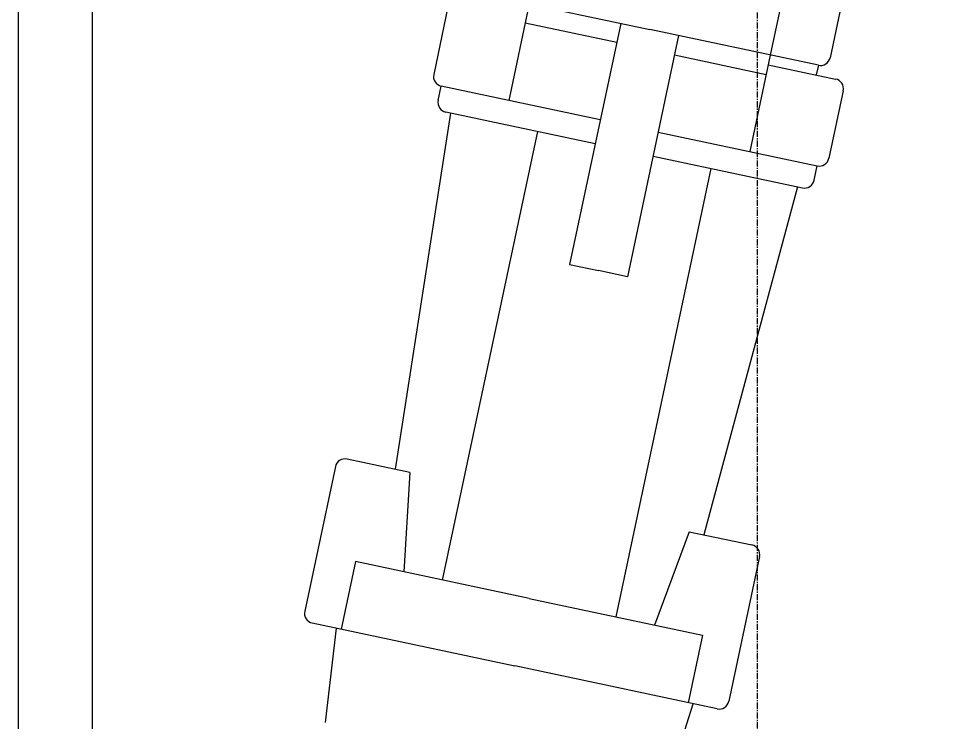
# Model space of a CAD drawing. Extents: x -668440 to 1010955, y -1678500 to 210463.
# Drawn here: x -487786 to -485911, y -899567 to -898138 of the extents above; entities that cross this region are included whole.
import ezdxf

# ---------------------------------------------------------------- set-up
doc = ezdxf.new("R2010")
doc.units = 0
doc.header["$MEASUREMENT"] = 0
doc.linetypes.add('CENTER', pattern=[2, 1.25, -0.25, 0.25, -0.25])
doc.layers.get('0').update_dxf_attribs({"color": 3, "linetype": 'CONTINUOUS'})
for name, color, linetype in [('100', 5, 'CENTER'), ('COL_H-300x305x15x15x13', 7, 'CONTINUOUS'), ('注記', 3, 'CONTINUOUS')]:
    doc.layers.add(name, color=color, linetype=linetype)

# ---------------------------------------------------------------- blocks, each defined once
blk = doc.blocks.new('tc02')
at = {"layer": '注記', "color": 4, "linetype": 'Continuous'}
for p, q in [((-18565.46, 32787.62), (-18565.46, 32677.62)), ((-18577.46, 32765.62), (-18577.46, 32675.62)), ((-18637.46, 32675.62), (-18602.46, 32675.62)), ((-18627.46, 32675.62), (-18627.46, 32655.62)), ((-18608.46, 32675.62), (-18608.46, 32625.62)), ((-18567.46, 32675.62), (-18602.46, 32675.62)), ((-18596.46, 32675.62), (-18596.46, 32625.62)), ((-18577.46, 32675.62), (-18577.46, 32655.62)), ((-18567.46, 32675.62), (-18567.46, 32673.62)), ((-18577.46, 32673.62), (-18563.46, 32673.62)), ((-18643.46, 32671.62), (-18643.46, 32657.62)), ((-18608.46, 32671.62), (-18627.46, 32671.62)), ((-18596.46, 32671.62), (-18577.46, 32671.62)), ((-18561.46, 32671.62), (-18561.46, 32657.62)), ((-18608.46, 32655.62), (-18641.46, 32655.62)), ((-18641.46, 32652.62), (-18641.46, 32655.62)), ((-18596.46, 32655.62), (-18563.46, 32655.62)), ((-18563.46, 32652.62), (-18563.46, 32655.62)), ((-18608.46, 32650.62), (-18639.46, 32650.62)), ((-18638.46, 32650.62), (-18634.46, 32577.62)), ((-18620.46, 32650.62), (-18620.46, 32557.62)), ((-18596.46, 32650.62), (-18565.46, 32650.62)), ((-18584.46, 32650.62), (-18584.46, 32557.62)), ((-18566.46, 32650.62), (-18570.46, 32577.62)), ((-18608.46, 32625.62), (-18602.46, 32625.62)), ((-18596.46, 32625.62), (-18602.46, 32625.62)), ((-18631.46, 32577.62), (-18644.46, 32577.62)), ((-18631.46, 32577.62), (-18628.46, 32557.62)), ((-18573.46, 32577.62), (-18576.46, 32557.62)), ((-18573.46, 32577.62), (-18560.46, 32577.62)), ((-18646.46, 32575.62), (-18646.46, 32545.62)), ((-18558.46, 32575.62), (-18558.46, 32545.62)), ((-18602.46, 32557.62), (-18638.46, 32557.62)), ((-18638.46, 32557.62), (-18638.46, 32543.62)), ((-18602.46, 32557.62), (-18566.46, 32557.62)), ((-18566.46, 32557.62), (-18566.46, 32543.62)), ((-18644.46, 32543.62), (-18602.46, 32543.62)), ((-18637.63, 32524.43), (-18639.46, 32543.62)), ((-18560.46, 32543.62), (-18602.46, 32543.62)), ((-18567.29, 32524.43), (-18565.46, 32543.62))]:
    blk.add_line(p, q, dxfattribs=at)
for centre, start, end in [((-18567.46, 32677.62), 270, 0), ((-18563.46, 32671.62), 0, 90), ((-18641.46, 32657.62), 180, 270), ((-18563.46, 32657.62), 270, 0), ((-18639.46, 32652.62), 180, 270), ((-18565.46, 32652.62), 270, 0), ((-18644.46, 32575.62), 90, 180), ((-18560.46, 32575.62), 0, 90), ((-18644.46, 32545.62), 180, 270), ((-18560.46, 32545.62), 270, 0)]:
    blk.add_arc(centre, 2, start, end, dxfattribs=at)
blk = doc.blocks.new('剛接合部C1Y')
at = {"layer": '100'}
blk.add_line((-215698.46888, -397002.59222), (-215698.46888, -393132.59222), dxfattribs=at)
at = {"layer": 'COL_H-300x305x15x15x13'}
for p, q in [((-215848.46888, -394910.59222), (-215848.46888, -393815.59222)), ((-215833.46888, -394910.59222), (-215833.46888, -393815.59222))]:
    blk.add_line(p, q, dxfattribs=at)
at = {"rotation": 348.0238675557966}
blk.add_blockref('tc02', (-204303.12698, -430265.28802), dxfattribs=at)

msp = doc.modelspace()

# ---------------------------------------------------------------- block references
at = {"xscale": 10, "yscale": 10, "zscale": 10}
msp.add_blockref('剛接合部C1Y', (1670698.6842, 3046247.35843, 5600), dxfattribs=at)

doc.saveas('drawing.dxf')
